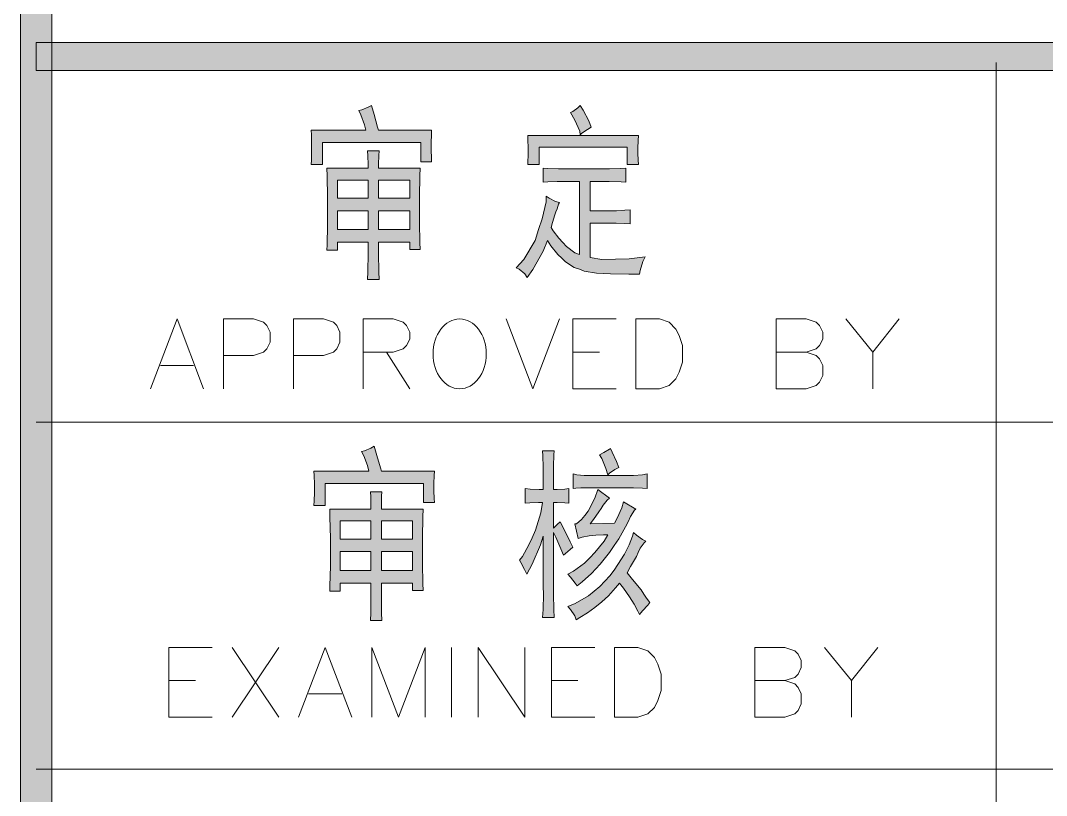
# Model space of a CAD drawing. Header units: millimetres. Extents: x 0 to 414, y 0 to 292.
# Drawn here: x 354.72 to 370.28, y 103.87 to 115.62 of the extents above; entities that cross this region are included whole.
import ezdxf

# ---------------------------------------------------------------- set-up
doc = ezdxf.new("R2010")
doc.units = ezdxf.units.MM

msp = doc.modelspace()

# ---------------------------------------------------------------- hatches: boundary and pattern name
h = msp.add_hatch(color=0)
h.dxf.hatch_style = 2
h.paths.add_polyline_path([(355.194306, 9.846028), (354.721583, 9.846028), (354.721583, 282.620861), (355.194306, 282.620861)])
h = msp.add_hatch(color=0)
h.dxf.hatch_style = 2
h.paths.add_polyline_path([(354.957944, 114.860917), (354.957944, 115.28425), (404.237472, 115.28425), (404.237472, 114.860917)])
h = msp.add_hatch(color=0)
h.dxf.hatch_style = 2
h.paths.add_polyline_path([(360.041472, 114.33175), (360.083806, 114.194167), (360.136722, 114.003667), (360.150833, 113.954278), (360.955167, 113.954278), (360.951639, 113.88725), (360.948111, 113.767306), (360.948111, 113.710861), (360.948111, 113.654417), (360.951639, 113.538), (360.955167, 113.478028), (360.789361, 113.478028), (360.789361, 113.767306), (359.300639, 113.767306), (359.300639, 113.435694), (359.127778, 113.435694), (359.131306, 113.499194), (359.134833, 113.629722), (359.134833, 113.689694), (359.134833, 113.756722), (359.131306, 113.88725), (359.127778, 113.954278), (359.956806, 113.954278), (359.939167, 114.038944), (359.882722, 114.187111), (359.850972, 114.254139), (359.896833, 114.264722), (359.992083, 114.303528)])
h = msp.add_hatch(color=0)
h.dxf.hatch_style = 2
h.paths.add_polyline_path([(363.06125, 114.222389), (363.096528, 114.2365), (363.174139, 114.292944), (363.209417, 114.33175), (363.255278, 114.261194), (363.339944, 114.095389), (363.375222, 114.000139), (363.318778, 113.964861), (363.234111, 113.911944), (363.209417, 113.88725), (363.202361, 113.940167), (363.128278, 114.105972)])
h = msp.add_hatch(color=0)
h.dxf.hatch_style = 2
h.paths.add_polyline_path([(364.091361, 113.876667), (364.087833, 113.799056), (364.084306, 113.682639), (364.084306, 113.643833), (364.084306, 113.605028), (364.087833, 113.499194), (364.091361, 113.435694), (363.9185, 113.435694), (363.9185, 113.700278), (362.585, 113.700278), (362.585, 113.435694), (362.412139, 113.435694), (362.415667, 113.478028), (362.419194, 113.576806), (362.419194, 113.63325), (362.419194, 113.689694), (362.415667, 113.809639), (362.412139, 113.876667)])
h = msp.add_hatch(color=0)
h.paths.add_polyline_path([(359.992083, 113.37925), (359.992083, 113.435694), (359.988556, 113.566222), (359.9815, 113.643833), (360.157889, 113.643833), (360.154361, 113.573278), (360.150833, 113.439222), (360.150833, 113.37925), (360.782306, 113.37925), (360.778778, 113.262833), (360.771722, 112.945333), (360.771722, 112.747778), (360.771722, 112.55375), (360.778778, 112.253889), (360.782306, 112.148056), (360.623556, 112.148056), (360.623556, 112.257417), (360.150833, 112.257417), (360.150833, 112.091611), (360.154361, 111.809389), (360.157889, 111.692972), (359.9815, 111.692972), (359.988556, 111.809389), (359.992083, 112.091611), (359.992083, 112.257417), (359.526417, 112.257417), (359.526417, 112.137472), (359.367667, 112.137472), (359.371194, 112.218611), (359.374722, 112.514944), (359.374722, 112.723083), (359.374722, 112.93475), (359.371194, 113.262833), (359.367667, 113.37925)])
h.paths.add_polyline_path([(360.623556, 112.447917), (360.623556, 112.733667), (360.150833, 112.733667), (360.150833, 112.447917)])
h.paths.add_polyline_path([(359.992083, 112.447917), (359.992083, 112.733667), (359.526417, 112.733667), (359.526417, 112.447917)])
h.paths.add_polyline_path([(360.623556, 112.924167), (360.623556, 113.199333), (360.150833, 113.199333), (360.150833, 112.924167)])
h.paths.add_polyline_path([(359.992083, 112.924167), (359.992083, 113.199333), (359.526417, 113.199333), (359.526417, 112.924167)])
h = msp.add_hatch(color=0)
h.dxf.hatch_style = 2
h.paths.add_polyline_path([(363.576306, 113.368667), (363.653917, 113.368667), (363.816194, 113.372194), (363.900861, 113.37925), (363.900861, 113.167583), (363.826778, 113.174639), (363.646861, 113.178167), (363.544556, 113.178167), (363.361111, 113.178167), (363.361111, 112.733667), (363.710361, 112.733667), (363.756222, 112.733667), (363.883222, 112.740722), (363.967889, 112.747778), (363.967889, 112.536111), (363.883222, 112.539639), (363.752694, 112.546694), (363.699778, 112.546694), (363.361111, 112.546694), (363.361111, 112.024583), (363.533972, 111.996361), (363.95025, 112.003417), (364.193667, 112.035167), (364.158389, 111.964611), (364.116056, 111.830556), (364.109, 111.770583), (363.943194, 111.770583), (363.668028, 111.777639), (363.558667, 111.781167), (363.452833, 111.788222), (363.269389, 111.819972), (363.195306, 111.848194), (363.117694, 111.876417), (362.987167, 111.957556), (362.927194, 112.014), (362.87075, 112.070444), (362.761389, 112.2045), (362.712, 112.282111), (362.644972, 112.119833), (362.48975, 111.841139), (362.405083, 111.724722), (362.366278, 111.777639), (362.281611, 111.848194), (362.23575, 111.869361), (362.352167, 111.992833), (362.525028, 112.282111), (362.577944, 112.447917), (362.630861, 112.613722), (362.690833, 112.867722), (362.694361, 112.955917), (362.736694, 112.924167), (362.835472, 112.874778), (362.895444, 112.857139), (362.881333, 112.835972), (362.856639, 112.765417), (362.839, 112.719556), (362.824889, 112.670167), (362.789611, 112.55375), (362.768444, 112.479667), (362.800194, 112.430278), (362.884861, 112.317389), (362.944833, 112.253889), (363.001278, 112.190389), (363.128278, 112.098667), (363.195306, 112.070444), (363.195306, 113.178167), (362.927194, 113.178167), (362.856639, 113.178167), (362.715528, 113.174639), (362.644972, 113.167583), (362.644972, 113.37925), (362.715528, 113.372194), (362.881333, 113.368667), (362.976583, 113.368667)])
h = msp.add_hatch(color=0)
h.dxf.hatch_style = 2
h.paths.add_polyline_path([(360.083806, 109.163556), (360.126139, 109.025972), (360.179056, 108.839), (360.193167, 108.786083), (361.001028, 108.786083), (360.993972, 108.722583), (360.990444, 108.599111), (360.990444, 108.542667), (360.990444, 108.48975), (360.993972, 108.373333), (361.001028, 108.309833), (360.831694, 108.309833), (360.831694, 108.599111), (359.342972, 108.599111), (359.342972, 108.2675), (359.170111, 108.2675), (359.173639, 108.334528), (359.177167, 108.461528), (359.177167, 108.5215), (359.177167, 108.588528), (359.173639, 108.722583), (359.170111, 108.786083), (360.002667, 108.786083), (359.9815, 108.87075), (359.925056, 109.018917), (359.893306, 109.085944), (359.939167, 109.096528), (360.034417, 109.135333)])
h = msp.add_hatch(color=0)
h.dxf.hatch_style = 2
h.paths.add_polyline_path([(362.644972, 108.754333), (362.644972, 108.849583), (362.641444, 109.018917), (362.637917, 109.096528), (362.814306, 109.096528), (362.80725, 109.033028), (362.803722, 108.860167), (362.803722, 108.754333), (362.803722, 108.510917), (362.860167, 108.510917), (362.976583, 108.514444), (363.036556, 108.5215), (363.036556, 108.29925), (362.976583, 108.306306), (362.860167, 108.309833), (362.803722, 108.309833), (362.803722, 107.921778), (362.814306, 107.932361), (362.863694, 107.98175), (362.9025, 108.020556), (362.958944, 107.911194), (363.054194, 107.717167), (363.096528, 107.6325), (363.054194, 107.60075), (362.983639, 107.540778), (362.955417, 107.512556), (362.913083, 107.611333), (362.839, 107.784194), (362.803722, 107.85475), (362.803722, 107.036306), (362.803722, 106.919889), (362.80725, 106.687056), (362.814306, 106.570639), (362.637917, 106.570639), (362.644972, 106.690583), (362.652028, 106.923417), (362.644972, 107.036306), (362.644972, 107.801833), (362.606167, 107.667778), (362.479167, 107.3785), (362.398028, 107.223278), (362.36275, 107.297361), (362.309833, 107.399667), (362.288667, 107.434944), (362.334528, 107.494917), (362.429778, 107.667778), (362.479167, 107.777139), (362.528556, 107.890028), (362.609694, 108.154611), (362.637917, 108.309833), (362.574417, 108.309833), (362.443889, 108.306306), (362.373333, 108.29925), (362.373333, 108.5215), (362.447417, 108.514444), (362.585, 108.510917), (362.644972, 108.510917)])
h = msp.add_hatch(color=0)
h.dxf.hatch_style = 2
h.paths.add_polyline_path([(363.668028, 109.131806), (363.692722, 109.075361), (363.756222, 108.930722), (363.795028, 108.842528), (363.731528, 108.810778), (363.650389, 108.754333), (363.629222, 108.733167), (363.597472, 108.824889), (363.5375, 108.976583), (363.502222, 109.033028), (363.565722, 109.071833), (363.650389, 109.121222)])
h = msp.add_hatch(color=0)
h.dxf.hatch_style = 2
h.paths.add_polyline_path([(363.255278, 108.532083), (363.216472, 108.532083), (363.142389, 108.528556), (363.103583, 108.5215), (363.103583, 108.74375), (363.1565, 108.733167), (363.269389, 108.722583), (363.329361, 108.722583), (363.953778, 108.722583), (364.017278, 108.722583), (364.154861, 108.733167), (364.225417, 108.74375), (364.225417, 108.5215), (364.154861, 108.528556), (364.017278, 108.532083), (363.953778, 108.532083)])
h = msp.add_hatch(color=0)
h.paths.add_polyline_path([(360.034417, 108.211056), (360.034417, 108.2675), (360.030889, 108.398028), (360.027361, 108.475639), (360.200222, 108.475639), (360.196694, 108.405083), (360.193167, 108.271028), (360.193167, 108.211056), (360.824639, 108.211056), (360.821111, 108.094639), (360.817583, 107.777139), (360.817583, 107.579583), (360.817583, 107.385556), (360.821111, 107.085694), (360.824639, 106.979861), (360.665889, 106.979861), (360.665889, 107.089222), (360.193167, 107.089222), (360.193167, 106.923417), (360.196694, 106.641194), (360.200222, 106.524778), (360.027361, 106.524778), (360.030889, 106.641194), (360.034417, 106.923417), (360.034417, 107.089222), (359.56875, 107.089222), (359.56875, 106.969278), (359.41, 106.969278), (359.413528, 107.050417), (359.420583, 107.34675), (359.420583, 107.554889), (359.420583, 107.766556), (359.413528, 108.094639), (359.41, 108.211056)])
h.paths.add_polyline_path([(360.665889, 107.279722), (360.665889, 107.569), (360.193167, 107.569), (360.193167, 107.279722)])
h.paths.add_polyline_path([(360.034417, 107.279722), (360.034417, 107.569), (359.56875, 107.569), (359.56875, 107.279722)])
h.paths.add_polyline_path([(360.665889, 107.755972), (360.665889, 108.034667), (360.193167, 108.034667), (360.193167, 107.755972)])
h.paths.add_polyline_path([(360.034417, 107.755972), (360.034417, 108.034667), (359.56875, 108.034667), (359.56875, 107.755972)])
h = msp.add_hatch(color=0)
h.dxf.hatch_style = 2
h.paths.add_polyline_path([(363.128278, 107.988806), (363.152972, 107.988806), (363.227056, 108.052306), (363.279972, 108.115806), (363.329361, 108.179306), (363.428139, 108.376861), (363.477528, 108.510917), (363.653917, 108.376861), (363.618639, 108.348639), (363.555139, 108.271028), (363.523389, 108.221639), (363.491639, 108.17225), (363.4105, 108.055833), (363.361111, 107.988806), (363.728, 107.999389), (363.770333, 108.073472), (363.837361, 108.232222), (363.862056, 108.320417), (364.052556, 108.211056), (364.031389, 108.193417), (363.971417, 108.098167), (363.936139, 108.020556), (363.897333, 107.942944), (363.7915, 107.763028), (363.720944, 107.657194), (363.650389, 107.551361), (363.512806, 107.374972), (363.445778, 107.307944), (363.37875, 107.237389), (363.237639, 107.106861), (363.163556, 107.046889), (363.131806, 107.089222), (363.06125, 107.180944), (363.018917, 107.223278), (363.107111, 107.269139), (363.272917, 107.392611), (363.354056, 107.47375), (363.431667, 107.554889), (363.56925, 107.72775), (363.629222, 107.823), (363.562194, 107.823), (363.445778, 107.815944), (363.396389, 107.812417), (363.343472, 107.805361), (363.237639, 107.784194), (363.177667, 107.766556)])
h = msp.add_hatch(color=0)
h.dxf.hatch_style = 2
h.paths.add_polyline_path([(364.200722, 107.724222), (364.176028, 107.699528), (364.119583, 107.618389), (364.087833, 107.554889), (364.059611, 107.494917), (363.971417, 107.339694), (363.9185, 107.244444), (364.003167, 107.145667), (364.130167, 106.986917), (364.1725, 106.923417), (364.214833, 106.863444), (364.264222, 106.796417), (364.232472, 106.757611), (364.151333, 106.669417), (364.109, 106.612972), (364.084306, 106.662361), (364.024333, 106.768194), (363.989056, 106.824639), (363.953778, 106.881083), (363.862056, 107.011611), (363.802083, 107.089222), (363.745639, 107.018667), (363.636278, 106.898722), (363.586889, 106.852861), (363.5375, 106.803472), (363.431667, 106.718806), (363.375222, 106.68), (363.318778, 106.641194), (363.202361, 106.570639), (363.145917, 106.535361), (363.12475, 106.591806), (363.06125, 106.690583), (363.018917, 106.736444), (363.131806, 106.778778), (363.332889, 106.895194), (363.421083, 106.969278), (363.50575, 107.039833), (363.657444, 107.198583), (363.720944, 107.28325), (363.780917, 107.371444), (363.879694, 107.530194), (363.914972, 107.60075), (363.95025, 107.671306), (364.003167, 107.801833), (364.017278, 107.85475), (364.059611, 107.815944), (364.151333, 107.748917)])

# ---------------------------------------------------------------- linework, layer by layer
at = {"color": 0, "lineweight": 0}
for points in [[(355.194306, 9.846028), (354.721583, 9.846028), (354.721583, 282.620861), (355.194306, 282.620861)], [(354.957944, 114.860917), (354.957944, 115.28425), (404.237472, 115.28425), (404.237472, 114.860917)], [(360.041472, 114.33175), (360.083806, 114.194167), (360.136722, 114.003667), (360.150833, 113.954278), (360.955167, 113.954278), (360.951639, 113.88725), (360.948111, 113.767306), (360.948111, 113.710861), (360.948111, 113.654417), (360.951639, 113.538), (360.955167, 113.478028), (360.789361, 113.478028), (360.789361, 113.767306), (359.300639, 113.767306), (359.300639, 113.435694), (359.127778, 113.435694), (359.131306, 113.499194), (359.134833, 113.629722), (359.134833, 113.689694), (359.134833, 113.756722), (359.131306, 113.88725), (359.127778, 113.954278), (359.956806, 113.954278), (359.939167, 114.038944), (359.882722, 114.187111), (359.850972, 114.254139), (359.896833, 114.264722), (359.992083, 114.303528)], [(363.06125, 114.222389), (363.096528, 114.2365), (363.174139, 114.292944), (363.209417, 114.33175), (363.255278, 114.261194), (363.339944, 114.095389), (363.375222, 114.000139), (363.318778, 113.964861), (363.234111, 113.911944), (363.209417, 113.88725), (363.202361, 113.940167), (363.128278, 114.105972)], [(364.091361, 113.876667), (364.087833, 113.799056), (364.084306, 113.682639), (364.084306, 113.643833), (364.084306, 113.605028), (364.087833, 113.499194), (364.091361, 113.435694), (363.9185, 113.435694), (363.9185, 113.700278), (362.585, 113.700278), (362.585, 113.435694), (362.412139, 113.435694), (362.415667, 113.478028), (362.419194, 113.576806), (362.419194, 113.63325), (362.419194, 113.689694), (362.415667, 113.809639), (362.412139, 113.876667)], [(359.992083, 113.37925), (359.992083, 113.435694), (359.988556, 113.566222), (359.9815, 113.643833), (360.157889, 113.643833), (360.154361, 113.573278), (360.150833, 113.439222), (360.150833, 113.37925), (360.782306, 113.37925), (360.778778, 113.262833), (360.771722, 112.945333), (360.771722, 112.747778), (360.771722, 112.55375), (360.778778, 112.253889), (360.782306, 112.148056), (360.623556, 112.148056), (360.623556, 112.257417), (360.150833, 112.257417), (360.150833, 112.091611), (360.154361, 111.809389), (360.157889, 111.692972), (359.9815, 111.692972), (359.988556, 111.809389), (359.992083, 112.091611), (359.992083, 112.257417), (359.526417, 112.257417), (359.526417, 112.137472), (359.367667, 112.137472), (359.371194, 112.218611), (359.374722, 112.514944), (359.374722, 112.723083), (359.374722, 112.93475), (359.371194, 113.262833), (359.367667, 113.37925)], [(363.576306, 113.368667), (363.653917, 113.368667), (363.816194, 113.372194), (363.900861, 113.37925), (363.900861, 113.167583), (363.826778, 113.174639), (363.646861, 113.178167), (363.544556, 113.178167), (363.361111, 113.178167), (363.361111, 112.733667), (363.710361, 112.733667), (363.756222, 112.733667), (363.883222, 112.740722), (363.967889, 112.747778), (363.967889, 112.536111), (363.883222, 112.539639), (363.752694, 112.546694), (363.699778, 112.546694), (363.361111, 112.546694), (363.361111, 112.024583), (363.533972, 111.996361), (363.95025, 112.003417), (364.193667, 112.035167), (364.158389, 111.964611), (364.116056, 111.830556), (364.109, 111.770583), (363.943194, 111.770583), (363.668028, 111.777639), (363.558667, 111.781167), (363.452833, 111.788222), (363.269389, 111.819972), (363.195306, 111.848194), (363.117694, 111.876417), (362.987167, 111.957556), (362.927194, 112.014), (362.87075, 112.070444), (362.761389, 112.2045), (362.712, 112.282111), (362.644972, 112.119833), (362.48975, 111.841139), (362.405083, 111.724722), (362.366278, 111.777639), (362.281611, 111.848194), (362.23575, 111.869361), (362.352167, 111.992833), (362.525028, 112.282111), (362.577944, 112.447917), (362.630861, 112.613722), (362.690833, 112.867722), (362.694361, 112.955917), (362.736694, 112.924167), (362.835472, 112.874778), (362.895444, 112.857139), (362.881333, 112.835972), (362.856639, 112.765417), (362.839, 112.719556), (362.824889, 112.670167), (362.789611, 112.55375), (362.768444, 112.479667), (362.800194, 112.430278), (362.884861, 112.317389), (362.944833, 112.253889), (363.001278, 112.190389), (363.128278, 112.098667), (363.195306, 112.070444), (363.195306, 113.178167), (362.927194, 113.178167), (362.856639, 113.178167), (362.715528, 113.174639), (362.644972, 113.167583), (362.644972, 113.37925), (362.715528, 113.372194), (362.881333, 113.368667), (362.976583, 113.368667)], [(359.992083, 112.924167), (359.992083, 113.199333), (359.526417, 113.199333), (359.526417, 112.924167)], [(360.623556, 112.924167), (360.623556, 113.199333), (360.150833, 113.199333), (360.150833, 112.924167)], [(359.992083, 112.447917), (359.992083, 112.733667), (359.526417, 112.733667), (359.526417, 112.447917)], [(360.623556, 112.447917), (360.623556, 112.733667), (360.150833, 112.733667), (360.150833, 112.447917)], [(364.052556, 110.034917), (364.052556, 111.09325), (364.408861, 111.09325), (364.557028, 111.043861), (364.659333, 110.941556), (364.708722, 110.842778), (364.761639, 110.691083), (364.761639, 110.437083), (364.708722, 110.285389), (364.659333, 110.186611), (364.557028, 110.084306), (364.408861, 110.034917)], [(360.083806, 109.163556), (360.126139, 109.025972), (360.179056, 108.839), (360.193167, 108.786083), (361.001028, 108.786083), (360.993972, 108.722583), (360.990444, 108.599111), (360.990444, 108.542667), (360.990444, 108.48975), (360.993972, 108.373333), (361.001028, 108.309833), (360.831694, 108.309833), (360.831694, 108.599111), (359.342972, 108.599111), (359.342972, 108.2675), (359.170111, 108.2675), (359.173639, 108.334528), (359.177167, 108.461528), (359.177167, 108.5215), (359.177167, 108.588528), (359.173639, 108.722583), (359.170111, 108.786083), (360.002667, 108.786083), (359.9815, 108.87075), (359.925056, 109.018917), (359.893306, 109.085944), (359.939167, 109.096528), (360.034417, 109.135333)], [(362.644972, 108.754333), (362.644972, 108.849583), (362.641444, 109.018917), (362.637917, 109.096528), (362.814306, 109.096528), (362.80725, 109.033028), (362.803722, 108.860167), (362.803722, 108.754333), (362.803722, 108.510917), (362.860167, 108.510917), (362.976583, 108.514444), (363.036556, 108.5215), (363.036556, 108.29925), (362.976583, 108.306306), (362.860167, 108.309833), (362.803722, 108.309833), (362.803722, 107.921778), (362.814306, 107.932361), (362.863694, 107.98175), (362.9025, 108.020556), (362.958944, 107.911194), (363.054194, 107.717167), (363.096528, 107.6325), (363.054194, 107.60075), (362.983639, 107.540778), (362.955417, 107.512556), (362.913083, 107.611333), (362.839, 107.784194), (362.803722, 107.85475), (362.803722, 107.036306), (362.803722, 106.919889), (362.80725, 106.687056), (362.814306, 106.570639), (362.637917, 106.570639), (362.644972, 106.690583), (362.652028, 106.923417), (362.644972, 107.036306), (362.644972, 107.801833), (362.606167, 107.667778), (362.479167, 107.3785), (362.398028, 107.223278), (362.36275, 107.297361), (362.309833, 107.399667), (362.288667, 107.434944), (362.334528, 107.494917), (362.429778, 107.667778), (362.479167, 107.777139), (362.528556, 107.890028), (362.609694, 108.154611), (362.637917, 108.309833), (362.574417, 108.309833), (362.443889, 108.306306), (362.373333, 108.29925), (362.373333, 108.5215), (362.447417, 108.514444), (362.585, 108.510917), (362.644972, 108.510917)], [(363.668028, 109.131806), (363.692722, 109.075361), (363.756222, 108.930722), (363.795028, 108.842528), (363.731528, 108.810778), (363.650389, 108.754333), (363.629222, 108.733167), (363.597472, 108.824889), (363.5375, 108.976583), (363.502222, 109.033028), (363.565722, 109.071833), (363.650389, 109.121222)], [(363.255278, 108.532083), (363.216472, 108.532083), (363.142389, 108.528556), (363.103583, 108.5215), (363.103583, 108.74375), (363.1565, 108.733167), (363.269389, 108.722583), (363.329361, 108.722583), (363.953778, 108.722583), (364.017278, 108.722583), (364.154861, 108.733167), (364.225417, 108.74375), (364.225417, 108.5215), (364.154861, 108.528556), (364.017278, 108.532083), (363.953778, 108.532083)], [(360.034417, 108.211056), (360.034417, 108.2675), (360.030889, 108.398028), (360.027361, 108.475639), (360.200222, 108.475639), (360.196694, 108.405083), (360.193167, 108.271028), (360.193167, 108.211056), (360.824639, 108.211056), (360.821111, 108.094639), (360.817583, 107.777139), (360.817583, 107.579583), (360.817583, 107.385556), (360.821111, 107.085694), (360.824639, 106.979861), (360.665889, 106.979861), (360.665889, 107.089222), (360.193167, 107.089222), (360.193167, 106.923417), (360.196694, 106.641194), (360.200222, 106.524778), (360.027361, 106.524778), (360.030889, 106.641194), (360.034417, 106.923417), (360.034417, 107.089222), (359.56875, 107.089222), (359.56875, 106.969278), (359.41, 106.969278), (359.413528, 107.050417), (359.420583, 107.34675), (359.420583, 107.554889), (359.420583, 107.766556), (359.413528, 108.094639), (359.41, 108.211056)], [(363.128278, 107.988806), (363.152972, 107.988806), (363.227056, 108.052306), (363.279972, 108.115806), (363.329361, 108.179306), (363.428139, 108.376861), (363.477528, 108.510917), (363.653917, 108.376861), (363.618639, 108.348639), (363.555139, 108.271028), (363.523389, 108.221639), (363.491639, 108.17225), (363.4105, 108.055833), (363.361111, 107.988806), (363.728, 107.999389), (363.770333, 108.073472), (363.837361, 108.232222), (363.862056, 108.320417), (364.052556, 108.211056), (364.031389, 108.193417), (363.971417, 108.098167), (363.936139, 108.020556), (363.897333, 107.942944), (363.7915, 107.763028), (363.720944, 107.657194), (363.650389, 107.551361), (363.512806, 107.374972), (363.445778, 107.307944), (363.37875, 107.237389), (363.237639, 107.106861), (363.163556, 107.046889), (363.131806, 107.089222), (363.06125, 107.180944), (363.018917, 107.223278), (363.107111, 107.269139), (363.272917, 107.392611), (363.354056, 107.47375), (363.431667, 107.554889), (363.56925, 107.72775), (363.629222, 107.823), (363.562194, 107.823), (363.445778, 107.815944), (363.396389, 107.812417), (363.343472, 107.805361), (363.237639, 107.784194), (363.177667, 107.766556)], [(360.034417, 107.755972), (360.034417, 108.034667), (359.56875, 108.034667), (359.56875, 107.755972)], [(360.665889, 107.755972), (360.665889, 108.034667), (360.193167, 108.034667), (360.193167, 107.755972)], [(364.200722, 107.724222), (364.176028, 107.699528), (364.119583, 107.618389), (364.087833, 107.554889), (364.059611, 107.494917), (363.971417, 107.339694), (363.9185, 107.244444), (364.003167, 107.145667), (364.130167, 106.986917), (364.1725, 106.923417), (364.214833, 106.863444), (364.264222, 106.796417), (364.232472, 106.757611), (364.151333, 106.669417), (364.109, 106.612972), (364.084306, 106.662361), (364.024333, 106.768194), (363.989056, 106.824639), (363.953778, 106.881083), (363.862056, 107.011611), (363.802083, 107.089222), (363.745639, 107.018667), (363.636278, 106.898722), (363.586889, 106.852861), (363.5375, 106.803472), (363.431667, 106.718806), (363.375222, 106.68), (363.318778, 106.641194), (363.202361, 106.570639), (363.145917, 106.535361), (363.12475, 106.591806), (363.06125, 106.690583), (363.018917, 106.736444), (363.131806, 106.778778), (363.332889, 106.895194), (363.421083, 106.969278), (363.50575, 107.039833), (363.657444, 107.198583), (363.720944, 107.28325), (363.780917, 107.371444), (363.879694, 107.530194), (363.914972, 107.60075), (363.95025, 107.671306), (364.003167, 107.801833), (364.017278, 107.85475), (364.059611, 107.815944), (364.151333, 107.748917)], [(360.034417, 107.279722), (360.034417, 107.569), (359.56875, 107.569), (359.56875, 107.279722)], [(360.665889, 107.279722), (360.665889, 107.569), (360.193167, 107.569), (360.193167, 107.279722)], [(363.728, 105.057222), (363.728, 106.115556), (364.084306, 106.115556), (364.232472, 106.062639), (364.334778, 105.963861), (364.384167, 105.861556), (364.437083, 105.709861), (364.437083, 105.459389), (364.384167, 105.307694), (364.334778, 105.205389), (364.232472, 105.106611), (364.084306, 105.057222)]]:
    msp.add_lwpolyline(points, close=True, dxfattribs=at)
for points in [[(369.517083, 67.133611), (369.517083, 114.980861)], [(356.690083, 110.034917), (357.095778, 111.09325), (357.497944, 110.034917)], [(357.801333, 110.034917), (357.801333, 111.09325), (358.252889, 111.09325), (358.404583, 111.043861), (358.4575, 110.994472), (358.506889, 110.892167), (358.506889, 110.740472), (358.4575, 110.641694), (358.404583, 110.588778), (358.252889, 110.539389), (357.801333, 110.539389)], [(358.859667, 110.034917), (358.859667, 111.09325), (359.31475, 111.09325), (359.466444, 111.043861), (359.515833, 110.994472), (359.565222, 110.892167), (359.565222, 110.740472), (359.515833, 110.641694), (359.466444, 110.588778), (359.31475, 110.539389), (358.859667, 110.539389)], [(359.918, 110.034917), (359.918, 111.09325), (360.373083, 111.09325), (360.524778, 111.043861), (360.574167, 110.994472), (360.623556, 110.892167), (360.623556, 110.789861), (360.574167, 110.691083), (360.524778, 110.641694), (360.373083, 110.588778), (359.918, 110.588778)], [(362.087583, 111.09325), (362.48975, 110.034917), (362.895444, 111.09325)], [(363.096528, 110.034917), (363.096528, 111.09325), (363.752694, 111.09325)], [(366.179806, 110.034917), (366.179806, 111.09325), (366.634889, 111.09325), (366.786583, 111.043861), (366.835972, 110.994472), (366.885361, 110.892167), (366.885361, 110.789861), (366.835972, 110.691083), (366.786583, 110.641694), (366.634889, 110.588778)], [(367.238139, 111.09325), (367.643833, 110.588778), (368.046, 111.09325)], [(360.270778, 110.588778), (360.623556, 110.034917)], [(363.096528, 110.588778), (363.498694, 110.588778)], [(366.179806, 110.588778), (366.634889, 110.588778), (366.786583, 110.539389), (366.835972, 110.49), (366.885361, 110.387694), (366.885361, 110.236), (366.835972, 110.137222), (366.786583, 110.084306), (366.634889, 110.034917), (366.179806, 110.034917)], [(367.643833, 110.588778), (367.643833, 110.034917)], [(356.841778, 110.387694), (357.34625, 110.387694)], [(363.096528, 110.034917), (363.752694, 110.034917)], [(354.957944, 109.526917), (404.237472, 109.526917)], [(356.972306, 105.057222), (356.972306, 106.115556), (357.628472, 106.115556)], [(357.928333, 105.057222), (358.637417, 106.115556)], [(357.928333, 106.115556), (358.637417, 105.057222)], [(358.937278, 105.057222), (359.342972, 106.115556), (359.745139, 105.057222)], [(360.048528, 105.057222), (360.048528, 106.115556), (360.450694, 105.057222), (360.856389, 106.115556), (360.856389, 105.057222)], [(361.258556, 105.057222), (361.258556, 106.115556)], [(361.660722, 105.057222), (361.660722, 106.115556), (362.366278, 105.057222), (362.366278, 106.115556)], [(362.771972, 105.057222), (362.771972, 106.115556), (363.428139, 106.115556)], [(365.85525, 105.057222), (365.85525, 106.115556), (366.310333, 106.115556), (366.462028, 106.062639), (366.511417, 106.01325), (366.560806, 105.914472), (366.560806, 105.812167), (366.511417, 105.709861), (366.462028, 105.660472), (366.310333, 105.611083)], [(366.913583, 106.115556), (367.319278, 105.611083), (367.721444, 106.115556)], [(356.972306, 105.611083), (357.374472, 105.611083)], [(362.771972, 105.611083), (363.174139, 105.611083)], [(365.85525, 105.611083), (366.310333, 105.611083), (366.462028, 105.561694), (366.511417, 105.508778), (366.560806, 105.41), (366.560806, 105.258306), (366.511417, 105.156), (366.462028, 105.106611), (366.310333, 105.057222), (365.85525, 105.057222)], [(367.319278, 105.611083), (367.319278, 105.057222)], [(359.088972, 105.41), (359.593444, 105.41)], [(356.972306, 105.057222), (357.628472, 105.057222)], [(362.771972, 105.057222), (363.428139, 105.057222)], [(354.957944, 104.267), (404.237472, 104.267)]]:
    msp.add_lwpolyline(points, dxfattribs=at)
msp.add_ellipse((361.380264, 110.564083), major_axis=(0, 0.529167), ratio=0.763333, start_param=0, end_param=6.283185, dxfattribs=at)

doc.saveas('drawing.dxf')
